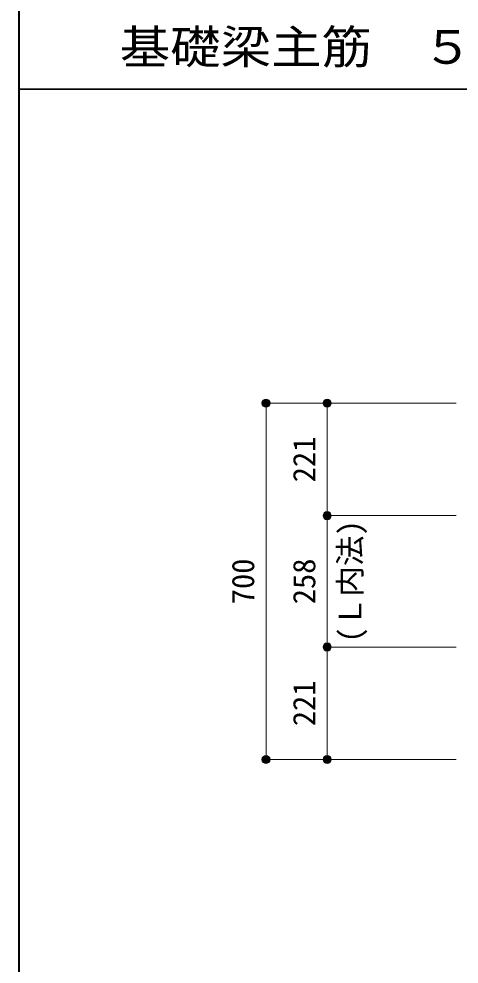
# Model space of a CAD drawing. Units: millimetres at full size, sheet at 1:20. Extents: x -3982 to 3969, y -2797 to 2801.
# Drawn here: x -3982 to -3118, y -1866 to -10 of the extents above; entities that cross this region are included whole.
import ezdxf
from ezdxf.enums import TextEntityAlignment as Align

# ---------------------------------------------------------------- set-up
doc = ezdxf.new("R2010")
doc.units = ezdxf.units.MM
doc.header["$LTSCALE"] = 20
doc.header["$PDMODE"] = 32
doc.header["$PDSIZE"] = 12
for name, color, linetype, lineweight in [('6-7_文字', 7, 'Continuous', 18), ('6-D_寸法', 4, 'Continuous', 9), ('F-0_枠', 6, 'Continuous', 40)]:
    doc.layers.add(name, color=color, linetype=linetype, lineweight=lineweight)
doc.styles.add('ＭＳ ゴシック', font='')
doc.styles.get('ＭＳ ゴシック').set_extended_font_data('MS Gothic')

msp = doc.modelspace()

# ---------------------------------------------------------------- linework, layer by layer
at = {"layer": '6-D_寸法'}
for p, q in [((-3496.89, -764.67), (-3376.89, -764.67)), ((-3496.89, -764.67), (-3496.89, -1464.67)), ((-3376.89, -764.67), (-3123.87, -764.67)), ((-3376.89, -764.67), (-3376.89, -985.67)), ((-3376.89, -985.67), (-3123.87, -985.67)), ((-3376.89, -985.67), (-3376.89, -1243.67)), ((-3376.89, -1243.67), (-3123.87, -1243.67)), ((-3376.89, -1243.67), (-3376.89, -1464.67))]:
    msp.add_line(p, q, dxfattribs=at)
msp.add_lwpolyline([(-3496.89, -1464.67), (-3376.89, -1464.67), (-3123.87, -1464.67)], dxfattribs=at)
for centre, radius in [((-3496.89, -764.67), 8), ((-3496.89, -764.67), 7.2), ((-3496.89, -764.67), 6.4), ((-3496.89, -764.67), 5.6), ((-3496.89, -764.67), 4.8), ((-3496.89, -764.67), 4), ((-3376.89, -764.67), 8), ((-3376.89, -764.67), 7.2), ((-3376.89, -764.67), 6.4), ((-3376.89, -764.67), 5.6), ((-3376.89, -764.67), 4.8), ((-3376.89, -764.67), 4), ((-3496.89, -764.67), 3.2), ((-3496.89, -764.67), 2.4), ((-3496.89, -764.67), 1.6), ((-3496.89, -764.67), 0.8), ((-3376.89, -764.67), 3.2), ((-3376.89, -764.67), 2.4), ((-3376.89, -764.67), 1.6), ((-3376.89, -764.67), 0.8), ((-3376.89, -985.67), 8), ((-3376.89, -985.67), 7.2), ((-3376.89, -985.67), 6.4), ((-3376.89, -985.67), 5.6), ((-3376.89, -985.67), 4.8), ((-3376.89, -985.67), 4), ((-3376.89, -985.67), 3.2), ((-3376.89, -985.67), 2.4), ((-3376.89, -985.67), 1.6), ((-3376.89, -985.67), 0.8), ((-3376.89, -1243.67), 8), ((-3376.89, -1243.67), 7.2), ((-3376.89, -1243.67), 6.4), ((-3376.89, -1243.67), 5.6), ((-3376.89, -1243.67), 4.8), ((-3376.89, -1243.67), 4), ((-3376.89, -1243.67), 3.2), ((-3376.89, -1243.67), 2.4), ((-3376.89, -1243.67), 1.6), ((-3376.89, -1243.67), 0.8), ((-3496.89, -1464.67), 8), ((-3496.89, -1464.67), 7.2), ((-3496.89, -1464.67), 6.4), ((-3496.89, -1464.67), 5.6), ((-3496.89, -1464.67), 4.8), ((-3496.89, -1464.67), 4), ((-3496.89, -1464.67), 3.2), ((-3496.89, -1464.67), 2.4), ((-3496.89, -1464.67), 1.6), ((-3496.89, -1464.67), 0.8), ((-3376.89, -1464.67), 8), ((-3376.89, -1464.67), 7.2), ((-3376.89, -1464.67), 6.4), ((-3376.89, -1464.67), 5.6), ((-3376.89, -1464.67), 4.8), ((-3376.89, -1464.67), 4), ((-3376.89, -1464.67), 3.2), ((-3376.89, -1464.67), 2.4), ((-3376.89, -1464.67), 1.6), ((-3376.89, -1464.67), 0.8)]:
    msp.add_circle(centre, radius, dxfattribs=at)
at = {"layer": '6-D_寸法', "color": 7}
for p in [(-3496.89, -764.67), (-3376.89, -764.67), (-3376.89, -985.67), (-3376.89, -1243.67), (-3496.89, -1464.67), (-3376.89, -1464.67)]:
    msp.add_point(p, dxfattribs=at)
at = {"layer": 'F-0_枠'}
msp.add_line((-3981.92, 2800.77), (-3981.92, -2796.83), dxfattribs=at)
at = {"layer": 'F-0_枠', "color": 2, "lineweight": 35}
msp.add_line((-3981.92, -148.03), (2482.4, -148.03), dxfattribs=at)

# ---------------------------------------------------------------- texts
at = {"layer": '6-7_文字', "color": 2, "style": 'ＭＳ ゴシック', "width": 1.1}
msp.add_text('\u3000\u3000基礎梁主筋\u3000５本タイプ', height=65.98, dxfattribs=at).set_placement((-3981.92, -118.03), align=Align.BOTTOM_LEFT)
at = {"layer": '6-D_寸法', "style": 'ＭＳ ゴシック'}
for s, p in [('221', (-3386.89, -920.17)), ('(Ｌ内法)', (-3296.68, -1234.67)), ('700', (-3506.89, -1159.67)), ('258', (-3386.89, -1159.67)), ('221', (-3386.89, -1399.17))]:
    msp.add_text(s, height=43.99, rotation=90, dxfattribs=at).set_placement(p, align=Align.BOTTOM_LEFT)

doc.saveas('drawing.dxf')
